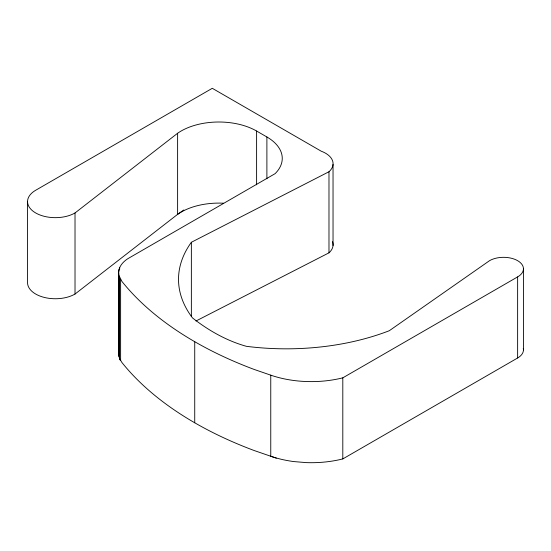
<?xml version="1.0" encoding="UTF-8"?>
<svg xmlns="http://www.w3.org/2000/svg" width="551" height="551" viewBox="0 0 551 551"><rect width="100%" height="100%" fill="white"/><g stroke="black" fill="none" stroke-linecap="round" stroke-linejoin="round"><path stroke-width="0.83" d="M118.637 271.588L118.961 275.624L121.929 281.43A362.51 209.297 0 0 0 254.321 369.494L270.761 375.162A79.055 45.643 0 0 0 342.805 377.834L517.63 276.898A19.864 11.468 0 0 0 517.63 260.678A19.864 11.468 0 0 0 489.543 260.678L389.316 330.71A184.984 106.798 0 0 1 246.387 346.317C226.716 340.8 208.485 330.497 192.499 317.913A166.726 96.26 0 0 1 191.362 242.282L328.981 171.747A25.732 14.856 0 0 0 321.254 151.215L212.287 88.305L35.698 190.253A27.805 16.055 0 0 0 35.698 212.961A27.805 16.055 0 0 0 75.019 212.961L177.615 133.259A53.385 30.822 0 0 1 256.608 131.035L266.891 136.972A52.462 30.291 0 0 1 275.094 173.668L127.763 258.729C123.279 261.642 119.188 266.043 118.637 271.588L118.63 354.699L119.622 358.701L121.929 362.517A362.51 209.297 0 0 0 254.321 450.58L276.285 458.15M118.63 354.699L118.637 352.674M27.55 201.604L27.55 282.697A27.805 16.055 0 0 0 44.714 297.526A27.805 16.055 0 0 0 75.019 294.048L177.615 214.346L183.848 209.972M270.761 375.162L270.761 456.249A79.055 45.643 0 0 0 293.869 461.58L306.225 462.613A79.055 45.643 0 0 0 342.805 458.921L517.63 357.985A19.864 11.468 0 0 0 523.278 348.384M195.949 321.019L328.981 252.833A25.732 14.856 0 0 0 332.487 241.648M119.953 359.342L119.388 359.018L120.621 360.636L120.621 279.55M523.45 268.792L523.45 349.878M517.63 276.898L517.63 357.985M342.805 377.834L342.805 458.921M333.038 164.425L333.038 245.512M328.981 171.747L328.981 252.833M266.891 136.972L266.891 178.799M256.608 131.035L256.608 184.812M194.73 341.696L194.73 422.782M191.362 242.282L191.362 316.543M177.615 133.259L177.615 214.346A53.385 30.822 0 0 1 223.672 203.223M119.663 267.593L119.663 269.301M119.622 277.614L119.622 358.701M118.982 269.577L118.982 271.285M118.961 275.624L118.961 356.711M75.019 212.961L75.019 294.048"/></g></svg>
